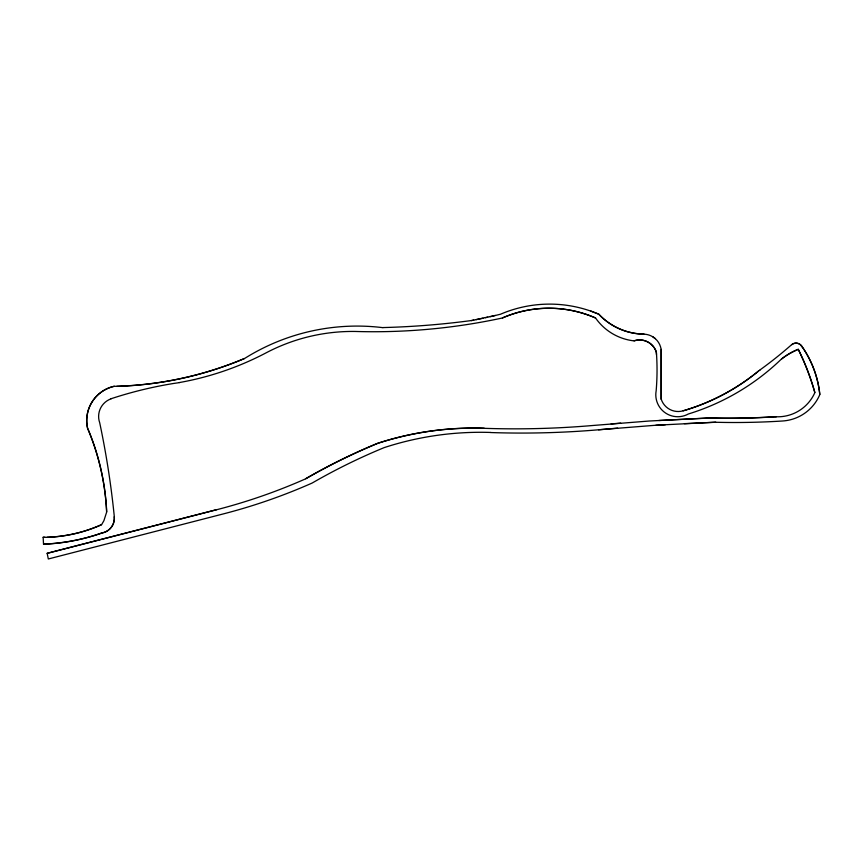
<?xml version="1.0" encoding="UTF-8"?>
<svg xmlns="http://www.w3.org/2000/svg" width="863" height="863" viewBox="0 0 863 863"><rect width="100%" height="100%" fill="white"/><g stroke="black" fill="none" stroke-linecap="round" stroke-linejoin="round"><path stroke-width="1.29" d="M382.902 327.66A211.564 211.564 0 0 0 244.445 358.577A355.696 355.696 0 0 1 116.818 386.365L114.25 386.279A35.059 35.059 0 0 0 87.605 428.177A241.985 241.985 0 0 1 106.699 511.953L103.894 520.713L101.575 524.704A144.553 144.553 0 0 1 47.152 537.325L43.15 537.293M661.231 349.375L661.231 399.235A17.821 17.821 0 0 0 683.14 410.81A211.349 211.349 0 0 0 758.523 371.101L760.13 369.947M216.678 509.634L47.152 553.28L48.317 558.976L223.183 513.949A571.953 571.953 0 0 0 312.169 483.032A602.719 602.719 0 0 1 384.218 447.595A310.464 310.464 0 0 1 490.734 432.46M47.163 553.366L216.71 509.72A572.061 572.061 0 0 0 305.718 478.792A602.633 602.633 0 0 1 377.746 443.355A310.27 310.27 0 0 1 484.229 428.318A907.326 907.326 0 0 0 592.05 425.556L649.289 421.015L709.203 417.951A751.446 751.446 0 0 0 776.107 416.667M495.276 315.437L471.403 320.626M490.033 316.775L500.551 314.208A124.509 124.509 0 0 1 590.799 311.111L598.728 314.197A63.128 63.128 0 0 0 644.068 334.175A17.918 17.918 0 0 1 652.87 336.861L655.405 338.641M485.373 317.724L487.692 317.217M483.053 318.231L476.063 319.655M473.722 320.097L471.392 320.54A820.832 820.832 0 0 1 382.902 327.573M179.418 382.633L174.315 383.355A409.094 409.094 0 0 0 111.036 398.738M490.734 432.546A907.24 907.24 0 0 0 598.544 429.785L655.783 425.243L715.697 422.18M598.544 429.785L617.606 428.134M611.123 423.906L620.659 423.14M655.783 425.33L665.341 424.736M658.847 420.508L709.203 418.048A751.511 751.511 0 0 0 776.117 416.764M684.445 423.657L715.697 422.266A751.446 751.446 0 0 0 782.612 420.993A43.398 43.398 0 0 0 819.85 394.499A102.061 102.061 0 0 0 802.083 346.667L800.379 344.607A6.882 6.882 0 0 0 791.695 344.607A414.887 414.887 0 0 1 760.066 369.871M44.93 537.282L43.15 537.271L43.528 544.208A199.785 199.785 0 0 0 101.899 533.032A15.005 15.005 0 0 0 114.315 516.732A874.715 874.715 0 0 0 99.698 422.741A18.727 18.727 0 0 1 111.068 398.825M43.528 544.111L43.614 544.111A199.515 199.515 0 0 0 101.877 532.935M590.821 311.025L598.782 314.121A63.053 63.053 0 0 0 644.078 334.089M652.87 336.861L655.341 338.706A17.918 17.918 0 0 1 661.134 349.396L661.134 399.256M801.08 345.297L802.083 346.667A101.931 101.931 0 0 1 819.753 394.477M801.004 345.362L802.007 346.721M656.355 351.942L656.549 354.542A246.624 246.624 0 0 1 656.16 390.788A21.953 21.953 0 0 0 688.383 413.981A231.856 231.856 0 0 0 781.5 358.976A69.644 69.644 0 0 1 796.668 349.936L798.286 349.256A250.626 250.626 0 0 1 814.888 392.536A40.604 40.604 0 0 1 776.096 416.764M634.089 340.788A17.605 17.605 0 0 1 656.344 351.942L656.452 354.542M305.675 478.717A602.719 602.719 0 0 1 377.714 443.269A310.367 310.367 0 0 1 484.229 428.231M758.458 371.025A211.262 211.262 0 0 1 683.14 410.81M595.535 317.951A54.229 54.229 0 0 0 634.1 340.885A17.53 17.53 0 0 1 656.268 351.964M179.396 382.546A298.587 298.587 0 0 0 266.602 352.579A185.772 185.772 0 0 1 355.297 331.457A609.979 609.979 0 0 0 502.493 317.972A116.3 116.3 0 0 1 595.546 317.972A116.397 116.397 0 0 0 502.46 317.886M814.791 392.525A250.162 250.162 0 0 0 798.243 349.375A69.547 69.547 0 0 0 781.554 359.04M244.402 358.501A355.599 355.599 0 0 1 116.818 386.268M114.25 386.279A35.156 35.156 0 0 0 87.519 428.199A241.888 241.888 0 0 1 106.613 511.942M101.51 524.628A144.423 144.423 0 0 1 47.152 537.239M114.229 516.743A14.919 14.919 0 0 1 101.877 532.946M791.749 344.682A6.796 6.796 0 0 1 800.325 344.682"/></g></svg>
